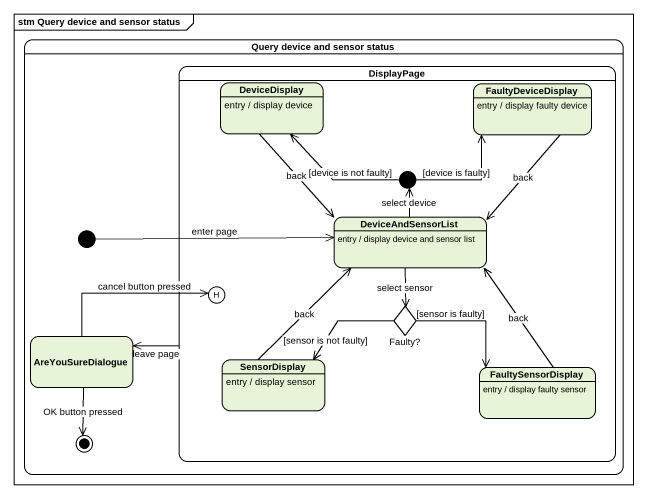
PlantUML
@startuml
mainframe stm Query device and sensor status
hide empty description
state "Query device and sensor status" as Query_device_and_sensor {
  state DisplayPage {
    state DeviceDisplay
    DeviceDisplay : entry / display device
    state FaultyDeviceDisplay
    FaultyDeviceDisplay : entry / display faulty device
    state junction1 <<choice>>
    state DeviceAndSensorList
    DeviceAndSensorList : entry / display device and sensor list
    state history1 <<history>>
    state "Faulty?" as Faulty <<choice>>
    state SensorDisplay
    SensorDisplay : entry / display sensor
    state FaultySensorDisplay
    FaultySensorDisplay : entry / display faulty sensor
  }
  state initial1 <<start>>
  state AreYouSureDialogue
  AreYouSureDialogue --> [*] : OK button pressed
}
DisplayPage -left-> AreYouSureDialogue : leave page
DeviceDisplay --> DeviceAndSensorList : back
FaultyDeviceDisplay --> DeviceAndSensorList : back
junction1 -left-> DeviceDisplay : [device is not faulty]
junction1 -right-> FaultyDeviceDisplay : [device is faulty]
initial1 -right-> DeviceAndSensorList : enter page
DeviceAndSensorList -up-> junction1 : select device
DeviceAndSensorList --> Faulty : select sensor
Faulty -left-> SensorDisplay : [sensor is not faulty]
Faulty -right-> FaultySensorDisplay : [sensor is faulty]
AreYouSureDialogue -right-> history1 : cancel button pressed
SensorDisplay -up-> DeviceAndSensorList : back
FaultySensorDisplay -up-> DeviceAndSensorList : back
@enduml
